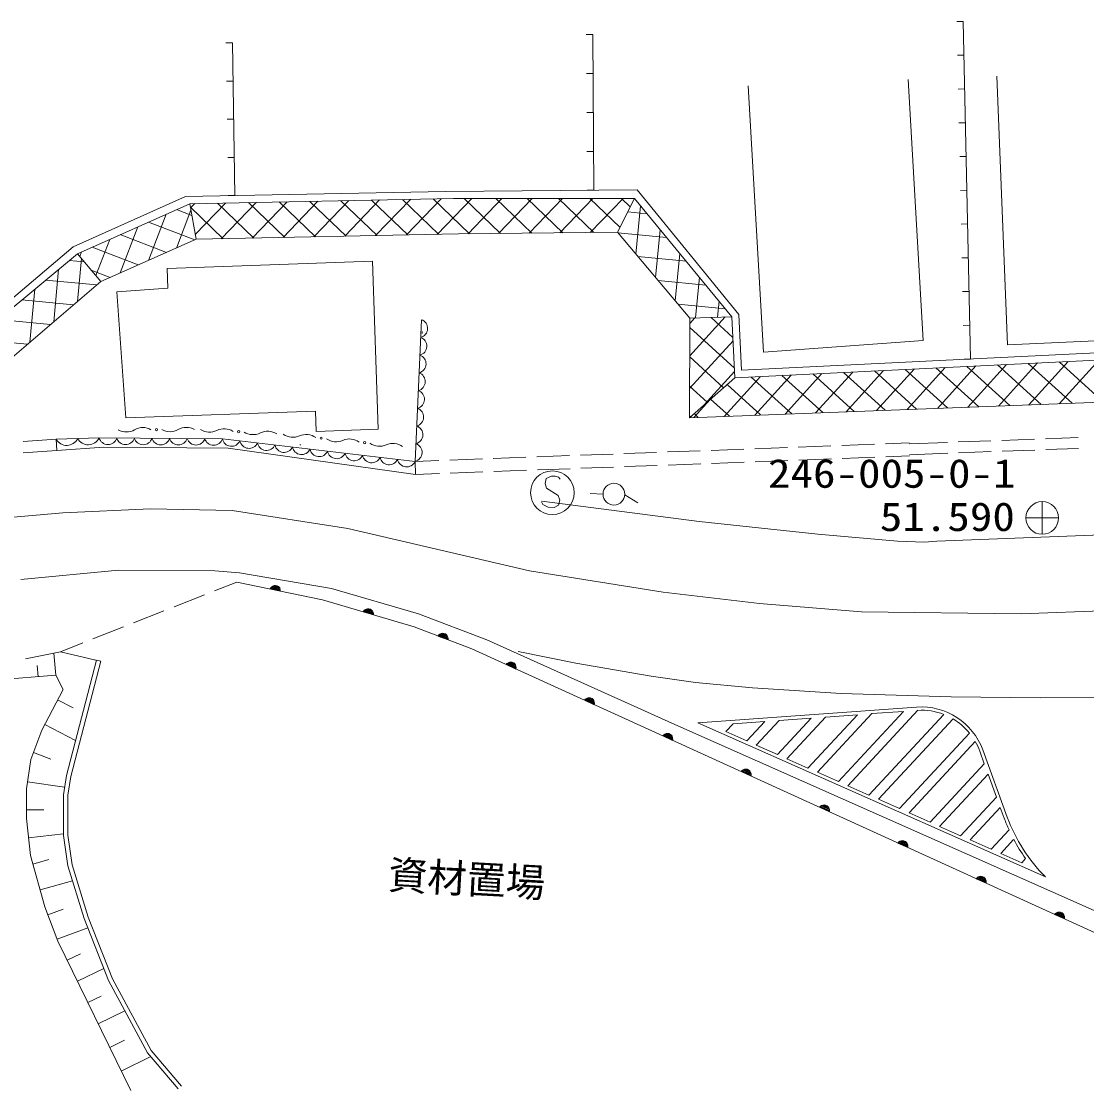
# Model space of a CAD drawing. Units: millimetres, scale not verified. Extents: x 40000 to 680000, y 20000 to 380000.
# Drawn here: x 104406 to 153279, y 265772 to 314832 of the extents above; entities that cross this region are included whole.
import ezdxf
from ezdxf.enums import TextEntityAlignment as Align

# ---------------------------------------------------------------- set-up
doc = ezdxf.new("R2010")
doc.units = ezdxf.units.MM
doc.header["$LTSCALE"] = 1000
doc.linetypes.add('CHAIN', pattern=[18.5, 12, -1.5, 3.5, -1.5])
for name, color, linetype, lineweight in [('M-BGD', 7, 'Continuous', 13), ('M-BMK', 2, 'CHAIN', 13), ('M-BMK-SRVR', 3, 'Continuous', 13), ('M-STR-STRC', 7, 'Continuous', 13)]:
    doc.layers.add(name, color=color, linetype=linetype, lineweight=lineweight)
doc.styles.add('ＭＳ ゴシック', font='')
doc.styles.get('ＭＳ ゴシック').set_extended_font_data('MS Gothic')

msp = doc.modelspace()

# ---------------------------------------------------------------- linework, layer by layer
at = {"layer": 'M-BGD'}
for p, q in [((147622, 314832), (147322, 314825)), ((147622, 314832), (147956, 299339)), ((130620, 314225), (130320, 314223)), ((130620, 314225), (130665, 307083)), ((114091, 313848), (113791, 313844)), ((114091, 313848), (114196, 306842)), ((147655, 313283), (147355, 313276)), ((114117, 312096), (113817, 312092)), ((130631, 312439), (130331, 312437)), ((145088, 312173), (145782, 300192)), ((149157, 312321), (149656, 299991)), ((137750, 311876), (138458, 299648)), ((147689, 311733), (147389, 311727)), ((130643, 310654), (130343, 310652)), ((114144, 310345), (113844, 310340)), ((147722, 310184), (147422, 310177)), ((114170, 308593), (113870, 308589)), ((130654, 308869), (130354, 308867)), ((147755, 308635), (147456, 308628)), ((111938, 306800), (106782, 304493)), ((123861, 307020), (111938, 306800)), ((112129, 306466), (124230, 306703)), ((114196, 306842), (113896, 306837)), ((114196, 306842), (113896, 306837)), ((119242, 304973), (120841, 306637)), ((122135, 305033), (120475, 306629)), ((120657, 305003), (122255, 306664)), ((123547, 305063), (121889, 306657)), ((122073, 305032), (123669, 306692)), ((124964, 305087), (123303, 306685)), ((123488, 305061), (125068, 306704)), ((132659, 307101), (123861, 307020)), ((124230, 306703), (132530, 306710)), ((126392, 305101), (124726, 306703)), ((124899, 305086), (126456, 306705)), ((127819, 305116), (126168, 306704)), ((126301, 305100), (127844, 306706)), ((129247, 305131), (127609, 306706)), ((127702, 305115), (129233, 306707)), ((130674, 305146), (129051, 306707)), ((129103, 305129), (130621, 306708)), ((130665, 307083), (130365, 307081)), ((130665, 307083), (130365, 307081)), ((131868, 305385), (130492, 306708)), ((130505, 305144), (132010, 306709)), ((132530, 306710), (131754, 305157)), ((132336, 306322), (131933, 306709)), ((132530, 306710), (137007, 301280)), ((137329, 301390), (132659, 307101)), ((147789, 307085), (147489, 307079)), ((106981, 304171), (112129, 306466)), ((111520, 304431), (112184, 306163)), ((112226, 305930), (111526, 306198)), ((112129, 306466), (112427, 304832)), ((113661, 304858), (112158, 306303)), ((112164, 306270), (112357, 306471)), ((112385, 305057), (113771, 306498)), ((115073, 304887), (113405, 306491)), ((113579, 304856), (115185, 306526)), ((116486, 304916), (114819, 306519)), ((114995, 304885), (116599, 306554)), ((117898, 304945), (116233, 306547)), ((116410, 304915), (118013, 306581)), ((119310, 304975), (117647, 306574)), ((117826, 304944), (119427, 306609)), ((120722, 305004), (119061, 306602)), ((132602, 304151), (132815, 306364)), ((110231, 303862), (111044, 305983)), ((132223, 306095), (133108, 306009)), ((108941, 303292), (109752, 305407)), ((112366, 304805), (110235, 305622)), ((124456, 305081), (131754, 305157)), ((131754, 305157), (135077, 301217)), ((133504, 303082), (133715, 305273)), ((147822, 305536), (147522, 305529)), ((107822, 303165), (108460, 304831)), ((108046, 302896), (112427, 304832)), ((111068, 304232), (108943, 305046)), ((112427, 304832), (124456, 305081)), ((131774, 305133), (134007, 304918)), ((106782, 304493), (100082, 298820)), ((107088, 304043), (107169, 304255)), ((109770, 303658), (107651, 304470)), ((134406, 302013), (134614, 304182)), ((100084, 298451), (106981, 304171)), ((107296, 303794), (106604, 303859)), ((106980, 301985), (107164, 303952)), ((106981, 304171), (108046, 302896)), ((120508, 303830), (111095, 303500)), ((120778, 296116), (120508, 303830)), ((132696, 304040), (134907, 303827)), ((147856, 303987), (147556, 303980)), ((105889, 301052), (106113, 303452)), ((108473, 303085), (107613, 303414)), ((103064, 298636), (108046, 302896)), ((107860, 302737), (105515, 302956)), ((133619, 302946), (135807, 302736)), ((135334, 301226), (135514, 303091)), ((104798, 300119), (105024, 302549)), ((108781, 302420), (109198, 296641)), ((147889, 302437), (147589, 302431)), ((106801, 301832), (104427, 302053)), ((134541, 301853), (136706, 301644)), ((136342, 301258), (136414, 301999)), ((135070, 299485), (136696, 301270)), ((137007, 301280), (135077, 301217)), ((136048, 301249), (137051, 300335)), ((137007, 301280), (137137, 298478)), ((137137, 298478), (195110, 301320)), ((137449, 298823), (137329, 301390)), ((137449, 298823), (194808, 301635)), ((105742, 300926), (103338, 301150)), ((135058, 296649), (135077, 301217)), ((135075, 300782), (137117, 298922)), ((135076, 300977), (135302, 301225)), ((147922, 300888), (147622, 300881)), ((122794, 300510), (122789, 300605)), ((157568, 300350), (149656, 299991)), ((104683, 300020), (102250, 300247)), ((135063, 297993), (137058, 300182)), ((145782, 300192), (138458, 299648)), ((135070, 299434), (136619, 298022)), ((147956, 299339), (147656, 299332)), ((147956, 299339), (147656, 299332)), ((152026, 297288), (153848, 299297)), ((197085, 298985), (135058, 296649)), ((142244, 296919), (143960, 298812)), ((145471, 297041), (143540, 298792)), ((143641, 296972), (145372, 298881)), ((146900, 297095), (144952, 298861)), ((145039, 297025), (146785, 298951)), ((148330, 297149), (146365, 298930)), ((146436, 297077), (148197, 299020)), ((149759, 297202), (147777, 298999)), ((147834, 297130), (149610, 299089)), ((151189, 297256), (149190, 299069)), ((149231, 297183), (151022, 299158)), ((152618, 297310), (150602, 299138)), ((150629, 297235), (152435, 299228)), ((154048, 297364), (152015, 299207)), ((135058, 296649), (137137, 298478)), ((135732, 297241), (137124, 298769)), ((136654, 296709), (138310, 298535)), ((139753, 296826), (137890, 298515)), ((138052, 296761), (139722, 298604)), ((141182, 296879), (139302, 298584)), ((139449, 296814), (141135, 298674)), ((142612, 296933), (140715, 298653)), ((140846, 296867), (142547, 298743)), ((144041, 296987), (142127, 298722)), ((135064, 298087), (135864, 297358)), ((138323, 296772), (136784, 298167)), ((135257, 296656), (136006, 297483)), ((136894, 296718), (136028, 297502)), ((117894, 296946), (109198, 296641)), ((117926, 296016), (117894, 296946)), ((135464, 296664), (135273, 296838)), ((135058, 296739), (135108, 296693)), ((117926, 296016), (120778, 296116)), ((104487, 295557), (105997, 295658)), ((105997, 295658), (106032, 295139)), ((117178, 295404), (117226, 295406)), ((140048, 295300), (141547, 295356)), ((142046, 295375), (143545, 295431)), ((144045, 295449), (145133, 295490)), ((145141, 295451), (146889, 295515)), ((147388, 295534), (148887, 295590)), ((149387, 295608), (150886, 295664)), ((151386, 295683), (152885, 295738)), ((104490, 295036), (106032, 295139)), ((106032, 295139), (108185, 295298)), ((108185, 295298), (113887, 295256)), ((113887, 295256), (122493, 294043)), ((128056, 294851), (129555, 294908)), ((130055, 294926), (131554, 294982)), ((132053, 295001), (133552, 295057)), ((134052, 295076), (135551, 295132)), ((136050, 295150), (137549, 295207)), ((138049, 295225), (139548, 295281)), ((144067, 294850), (145156, 294891)), ((145160, 294951), (146907, 295016)), ((146410, 290982), (255549, 295153)), ((147407, 295034), (148906, 295090)), ((149406, 295109), (150905, 295164)), ((151404, 295183), (152903, 295239)), ((122471, 294643), (123559, 294683)), ((122471, 294643), (122493, 294043)), ((124059, 294702), (125558, 294758)), ((126057, 294777), (127556, 294833)), ((130077, 294327), (131576, 294383)), ((132076, 294401), (133575, 294457)), ((134074, 294476), (135573, 294532)), ((136073, 294551), (137572, 294607)), ((138071, 294626), (139570, 294682)), ((140070, 294700), (141569, 294756)), ((142069, 294775), (143568, 294831)), ((122493, 294043), (123582, 294084)), ((124081, 294102), (125580, 294158)), ((126080, 294177), (127579, 294233)), ((128078, 294252), (129577, 294308)), ((131095, 293138), (130504, 293171)), ((132092, 293109), (132693, 292742)), ((128279, 292820), (135507, 291888)), ((135507, 291888), (140954, 291306)), ((140954, 291306), (144606, 290977)), ((144606, 290977), (145836, 290941)), ((145836, 290941), (146410, 290982)), ((104384, 289227), (108862, 289650)), ((108862, 289650), (113283, 289625)), ((113283, 289625), (114412, 289533)), ((114412, 289533), (118636, 288816)), ((113268, 288699), (114296, 289105)), ((118214, 288291), (114296, 289105)), ((111408, 287964), (112803, 288516)), ((115818, 288789), (115849, 288844)), ((116307, 288687), (115818, 288789)), ((116294, 288721), (115843, 288814)), ((115849, 288844), (115889, 288887)), ((115859, 288842), (116290, 288752)), ((116286, 288784), (115875, 288869)), ((115889, 288887), (115948, 288925)), ((115911, 288892), (116263, 288819)), ((116240, 288854), (115946, 288916)), ((115948, 288925), (116003, 288945)), ((116001, 288935), (116197, 288894)), ((116003, 288945), (116066, 288952)), ((116066, 288952), (116144, 288936)), ((116144, 288936), (116199, 288904)), ((116199, 288904), (116242, 288864)), ((116242, 288864), (116281, 288805)), ((118636, 288816), (122624, 287647)), ((122430, 287045), (118214, 288291)), ((109548, 287229), (110943, 287781)), ((120082, 287739), (120118, 287790)), ((120562, 287597), (120082, 287739)), ((120551, 287631), (120110, 287762)), ((120118, 287790), (120161, 287830)), ((120128, 287788), (120550, 287663)), ((120549, 287694), (120146, 287814)), ((120161, 287830), (120224, 287864)), ((120183, 287834), (120529, 287732)), ((120508, 287769), (120221, 287854)), ((120224, 287864), (120280, 287878)), ((120277, 287869), (120469, 287812)), ((120280, 287878), (120343, 287880)), ((120343, 287880), (120420, 287858)), ((120420, 287858), (120472, 287822)), ((120472, 287822), (120511, 287779)), ((120511, 287779), (120545, 287716)), ((120545, 287716), (120560, 287660)), ((120560, 287660), (120562, 287597)), ((122624, 287647), (125755, 286459)), ((107688, 286494), (109083, 287046)), ((125071, 286040), (122430, 287045)), ((123516, 286631), (123557, 286680)), ((123984, 286453), (123516, 286631)), ((123976, 286489), (123546, 286652)), ((123557, 286680), (123602, 286716)), ((123566, 286677), (123977, 286520)), ((123978, 286552), (123586, 286701)), ((123602, 286716), (123667, 286745)), ((123625, 286719), (123961, 286591)), ((123944, 286629), (123663, 286736)), ((123667, 286745), (123724, 286756)), ((123721, 286746), (123908, 286675)), ((123724, 286756), (123787, 286753)), ((123787, 286753), (123862, 286724)), ((123862, 286724), (123911, 286684)), ((123911, 286684), (123947, 286639)), ((123947, 286639), (123976, 286574)), ((123976, 286574), (123986, 286517)), ((123986, 286517), (123984, 286453)), ((106195, 285904), (107223, 286311)), ((153833, 272934), (125071, 286040)), ((125755, 286459), (134386, 282565)), ((104599, 285579), (106195, 285904)), ((105981, 284829), (105900, 285844)), ((106195, 285904), (107821, 285528)), ((127197, 285927), (129848, 285380)), ((105169, 284764), (105129, 285272)), ((107854, 285519), (106476, 280231)), ((108048, 285469), (106672, 280189)), ((107854, 285519), (108048, 285469)), ((126641, 285325), (126684, 285371)), ((127096, 285117), (126641, 285325)), ((127090, 285153), (126671, 285344)), ((126684, 285371), (126732, 285404)), ((126693, 285367), (127093, 285184)), ((127097, 285216), (126714, 285390)), ((126732, 285404), (126798, 285429)), ((126754, 285405), (127082, 285256)), ((127067, 285295), (126794, 285420)), ((126798, 285429), (126856, 285435)), ((126852, 285426), (127034, 285343)), ((126856, 285435), (126919, 285429)), ((126919, 285429), (126992, 285396)), ((126992, 285396), (127038, 285352)), ((127038, 285352), (127071, 285304)), ((127071, 285304), (127096, 285238)), ((127096, 285238), (127102, 285180)), ((127102, 285180), (127096, 285117)), ((129848, 285380), (133296, 284788)), ((100836, 284419), (105981, 284829)), ((105981, 284829), (106318, 284179)), ((133296, 284788), (135342, 284500)), ((106318, 284179), (105350, 282317)), ((135342, 284500), (137947, 284259)), ((137947, 284259), (142018, 283997)), ((106067, 283697), (106774, 283329)), ((130236, 283686), (130279, 283733)), ((130691, 283479), (130236, 283686)), ((130685, 283515), (130267, 283705)), ((130279, 283733), (130327, 283766)), ((130288, 283729), (130689, 283546)), ((130692, 283578), (130310, 283752)), ((130327, 283766), (130393, 283791)), ((130349, 283767), (130677, 283617)), ((130662, 283657), (130389, 283781)), ((130393, 283791), (130451, 283797)), ((130447, 283788), (130629, 283705)), ((130451, 283797), (130514, 283790)), ((130514, 283790), (130587, 283757)), ((130587, 283757), (130633, 283714)), ((130633, 283714), (130666, 283666)), ((130666, 283666), (130691, 283600)), ((130691, 283600), (130698, 283542)), ((142018, 283997), (147063, 283838)), ((147063, 283838), (151157, 283794)), ((151157, 283794), (154970, 283826)), ((130698, 283542), (130691, 283479)), ((105350, 282317), (104832, 280972)), ((105478, 282565), (106893, 281829)), ((133874, 282094), (133922, 282128)), ((134287, 281939), (133905, 282113)), ((133922, 282128), (133989, 282152)), ((133945, 282128), (134272, 281979)), ((134257, 282019), (133984, 282143)), ((133989, 282152), (134047, 282159)), ((134042, 282150), (134224, 282067)), ((134047, 282159), (134109, 282152)), ((134109, 282152), (134182, 282119)), ((134182, 282119), (134228, 282076)), ((134386, 282565), (153629, 274042)), ((133831, 282048), (133874, 282094)), ((134286, 281841), (133831, 282048)), ((134280, 281876), (133862, 282067)), ((133883, 282090), (134284, 281908)), ((134228, 282076), (134262, 282028)), ((134262, 282028), (134286, 281962)), ((134286, 281962), (134293, 281904)), ((134293, 281904), (134286, 281841)), ((104954, 281289), (105759, 280979)), ((104832, 280972), (104633, 279626)), ((106476, 280231), (106332, 279349)), ((106672, 280189), (106532, 279333)), ((137426, 280410), (137470, 280456)), ((137881, 280203), (137426, 280410)), ((137876, 280238), (137457, 280429)), ((137470, 280456), (137518, 280489)), ((137479, 280452), (137879, 280270)), ((137882, 280301), (137500, 280475)), ((137518, 280489), (137584, 280514)), ((137540, 280490), (137868, 280341)), ((137853, 280381), (137580, 280505)), ((137584, 280514), (137642, 280521)), ((137638, 280511), (137820, 280429)), ((137642, 280521), (137705, 280514)), ((137705, 280514), (137777, 280481)), ((137777, 280481), (137824, 280438)), ((137824, 280438), (137857, 280390)), ((137857, 280390), (137882, 280323)), ((137888, 280265), (137881, 280203)), ((137882, 280323), (137888, 280265)), ((104679, 279941), (106387, 279689)), ((104633, 279626), (104640, 278261)), ((106332, 279349), (106334, 277475)), ((106532, 279333), (106534, 277489)), ((104638, 278658), (105442, 278662)), ((141022, 278772), (141065, 278818)), ((141477, 278564), (141022, 278772)), ((141471, 278600), (141052, 278791)), ((141065, 278818), (141113, 278851)), ((141074, 278814), (141474, 278631)), ((141478, 278663), (141095, 278837)), ((141113, 278851), (141179, 278876)), ((141135, 278852), (141463, 278703)), ((141448, 278742), (141175, 278867)), ((141179, 278876), (141237, 278882)), ((141233, 278873), (141415, 278790)), ((141237, 278882), (141300, 278876)), ((141300, 278876), (141373, 278842)), ((141373, 278842), (141419, 278799)), ((141419, 278799), (141452, 278751)), ((141452, 278751), (141477, 278685)), ((141477, 278685), (141483, 278627)), ((104640, 278261), (104824, 276554)), ((141483, 278627), (141477, 278564)), ((104735, 277377), (106334, 277550)), ((106334, 277475), (106534, 276087)), ((106534, 277489), (106730, 276131)), ((144660, 277180), (144708, 277213)), ((145073, 277024), (144691, 277199)), ((144708, 277213), (144774, 277237)), ((144730, 277213), (145058, 277064)), ((145043, 277104), (144770, 277228)), ((144774, 277237), (144832, 277244)), ((144828, 277235), (145010, 277152)), ((144832, 277244), (144895, 277237)), ((144895, 277237), (144968, 277204)), ((144968, 277204), (145014, 277161)), ((144617, 277133), (144660, 277180)), ((145072, 276926), (144617, 277133)), ((145066, 276962), (144648, 277152)), ((144669, 277175), (145070, 276993)), ((145014, 277161), (145047, 277113)), ((145047, 277113), (145072, 277047)), ((145072, 277047), (145079, 276989)), ((145079, 276989), (145072, 276926)), ((104824, 276554), (105488, 274205)), ((104933, 276168), (105672, 276377)), ((106534, 276087), (107281, 273669)), ((106730, 276131), (107470, 273735)), ((105267, 274985), (106745, 275403)), ((148212, 275495), (148255, 275541)), ((148667, 275288), (148212, 275495)), ((148662, 275323), (148243, 275514)), ((148255, 275541), (148303, 275574)), ((148264, 275537), (148665, 275355)), ((148668, 275386), (148286, 275560)), ((148303, 275574), (148370, 275599)), ((148326, 275575), (148653, 275426)), ((148638, 275466), (148366, 275590)), ((148370, 275599), (148428, 275606)), ((148423, 275597), (148605, 275514)), ((148428, 275606), (148490, 275599)), ((148490, 275599), (148563, 275566)), ((148563, 275566), (148610, 275523)), ((148610, 275523), (148643, 275475)), ((148643, 275475), (148667, 275409)), ((148667, 275409), (148674, 275351)), ((148674, 275351), (148667, 275288)), ((105488, 274205), (106079, 272631)), ((105624, 273842), (106325, 274105)), ((151808, 273857), (151851, 273903)), ((152263, 273649), (151808, 273857)), ((152257, 273685), (151838, 273876)), ((151851, 273903), (151899, 273936)), ((151860, 273899), (152260, 273716)), ((152263, 273748), (151881, 273922)), ((151899, 273936), (151965, 273961)), ((151921, 273937), (152249, 273788)), ((152234, 273827), (151961, 273952)), ((151965, 273961), (152023, 273967)), ((152019, 273958), (152201, 273875)), ((152023, 273967), (152086, 273961)), ((152086, 273961), (152159, 273928)), ((152159, 273928), (152205, 273885)), ((152205, 273885), (152238, 273836)), ((152238, 273836), (152263, 273770)), ((152263, 273770), (152269, 273712)), ((107281, 273669), (108403, 270823)), ((107470, 273735), (108584, 270907)), ((152269, 273712), (152263, 273649)), ((106045, 272720), (107448, 273247)), ((106079, 272631), (109429, 265772)), ((106508, 271752), (107111, 272047)), ((106979, 270788), (108184, 271377)), ((108403, 270823), (110194, 267506)), ((108584, 270907), (110360, 267619)), ((107456, 269811), (108067, 270109)), ((107934, 268834), (109155, 269431)), ((108462, 267752), (109138, 268083)), ((110194, 267506), (111598, 265852)), ((110360, 267619), (111750, 265981)), ((108990, 266671), (110343, 267331))]:
    msp.add_line(p, q, dxfattribs=at)
for points in [[(108781, 302420), (111127, 302589), (111095, 303500)], [(105997, 295658), (107972, 295721), (113628, 295683), (122471, 294643), (122761, 301144)]]:
    msp.add_lwpolyline(points, dxfattribs=at)
for centre, radius in [((110602, 296099), 50), ((114373, 296006), 50), ((118162, 295709), 50), ((120152, 295504), 50), ((131593, 293139), 500)]:
    msp.add_circle(centre, radius, dxfattribs=at)
for centre, radius, start, end in [((122617, 300743), 426, 284.6194, 70.2704), ((122581, 299930), 426, 284.6194, 70.2704), ((122545, 299118), 426, 284.6194, 70.2704), ((122508, 298305), 426, 284.6194, 70.2704), ((122472, 297492), 426, 284.6194, 70.2704), ((122436, 296680), 426, 284.6194, 70.2704), ((109225, 296748), 753, 240.3096, 300.0353), ((109979, 295444), 753, 60.3096, 120.0353), ((111225, 296754), 753, 240.3096, 300.0353), ((111979, 295450), 753, 60.3096, 120.0353), ((113038, 296736), 753, 236.8773, 296.6029), ((113712, 295389), 753, 56.8773, 116.6029), ((115034, 296622), 753, 236.8773, 296.6029), ((115709, 295275), 753, 56.8773, 116.6029), ((116862, 296500), 753, 234.2414, 293.9671), ((117473, 295124), 753, 54.2414, 113.9671), ((122400, 295867), 426, 284.6194, 70.2704), ((106483, 295930), 556, 209.2781, 334.3835), ((107470, 295961), 556, 209.2781, 334.3835), ((108377, 295840), 422, 196.4234, 342.8068), ((109185, 295835), 422, 196.4234, 342.8068), ((109993, 295829), 422, 196.4234, 342.8068), ((110801, 295824), 422, 196.4234, 342.8068), ((111609, 295818), 422, 196.4234, 342.8068), ((112417, 295813), 422, 196.4234, 342.8068), ((113225, 295807), 422, 196.4234, 342.8068), ((114044, 295758), 423, 190.1967, 336.386), ((114848, 295663), 423, 190.1967, 336.386), ((115652, 295568), 423, 190.1967, 336.386), ((116456, 295474), 423, 190.1967, 336.386), ((118851, 296295), 753, 234.2414, 293.9671), ((119463, 294918), 753, 54.2414, 113.9671), ((120840, 296089), 753, 234.2414, 293.9671), ((121452, 294713), 753, 54.2414, 113.9671), ((122363, 295054), 426, 284.6194, 70.2704), ((117260, 295379), 423, 190.1967, 336.386), ((118064, 295285), 423, 190.1967, 336.386), ((118868, 295190), 423, 190.1967, 336.386), ((119671, 295096), 423, 190.1967, 336.386), ((120475, 295001), 423, 190.1967, 336.386), ((121279, 294907), 423, 190.1967, 336.386), ((122083, 294812), 423, 190.1967, 336.386)]:
    msp.add_arc(centre, radius, start, end, dxfattribs=at)
at = {"layer": 'M-BMK'}
for p, q in [((150270, 287653), (309533, 293683)), ((106301, 292286), (110328, 292462)), ((110328, 292462), (114074, 292392)), ((102993, 291998), (106301, 292286)), ((114074, 292392), (119390, 291565)), ((119390, 291565), (127723, 289629)), ((127723, 289629), (133854, 288649)), ((133854, 288649), (138274, 288128)), ((138274, 288128), (142949, 287739)), ((142949, 287739), (150270, 287653))]:
    msp.add_line(p, q, dxfattribs=at)
at = {"layer": 'M-BMK-SRVR'}
for p, q in [((151243, 292798), (151243, 291298)), ((151993, 292048), (150493, 292048))]:
    msp.add_line(p, q, dxfattribs=at)
msp.add_circle((151243, 292048), 750, dxfattribs=at)
at = {"layer": 'M-STR-STRC'}
for p, q in [((128730, 293970), (128483, 293864)), ((128889, 293961), (128730, 293970)), ((129047, 293913), (128889, 293961)), ((129122, 293828), (129047, 293913)), ((128483, 293864), (128430, 293626)), ((128430, 293626), (128499, 293422)), ((128499, 293422), (129040, 293072)), ((129040, 293072), (129109, 292867)), ((128337, 292670), (128263, 292794)), ((128570, 292537), (128337, 292670)), ((128849, 292521), (128570, 292537)), ((129056, 292630), (128849, 292521)), ((129109, 292867), (129056, 292630)), ((135447, 282641), (145481, 283367)), ((135447, 282641), (145481, 283367)), ((141892, 279951), (144879, 283173)), ((145537, 283221), (142327, 279758)), ((144879, 283173), (143418, 283068)), ((151389, 275581), (135447, 282641)), ((151389, 275581), (135447, 282641)), ((137060, 282608), (136720, 282242)), ((138521, 282713), (137060, 282608)), ((137687, 281814), (138521, 282713)), ((139179, 282761), (138122, 281621)), ((139089, 281193), (140641, 282867)), ((140641, 282867), (139179, 282761)), ((141298, 282914), (139524, 281000)), ((140490, 280572), (142760, 283020)), ((143418, 283068), (140925, 280379)), ((142760, 283020), (141298, 282914)), ((143294, 279330), (146726, 283033)), ((147149, 282827), (143729, 279138)), ((136720, 282242), (137687, 281814)), ((144696, 278709), (147908, 282174)), ((138122, 281621), (139089, 281193)), ((148169, 281794), (145131, 278517)), ((148586, 280773), (148375, 281352)), ((148515, 281403), (149640, 278321)), ((148515, 281403), (149640, 278321)), ((139524, 281000), (140490, 280572)), ((146097, 278089), (148586, 280773)), ((140925, 280379), (141892, 279951)), ((148759, 280298), (146532, 277896)), ((149144, 279242), (148759, 280298)), ((142327, 279758), (143294, 279330)), ((147499, 277468), (149144, 279242)), ((143729, 279138), (144696, 278709)), ((149317, 278767), (147934, 277275)), ((149499, 278269), (149317, 278767)), ((145131, 278517), (146097, 278089)), ((146532, 277896), (147499, 277468)), ((148901, 276847), (149719, 277730)), ((147934, 277275), (148901, 276847)), ((149932, 277298), (149336, 276654)), ((149336, 276654), (150302, 276226)), ((150302, 276226), (150480, 276418))]:
    msp.add_line(p, q, dxfattribs=at)
msp.add_circle((128767, 293207), 1000, dxfattribs=at)
for centre, radius, start, end in [((145697, 280375), 3000, 20.0404, 94.1371), ((145697, 280375), 2850, 68.833, 93.2271), ((145697, 280375), 2850, 39.1438, 59.3657), ((145697, 280375), 2850, 20.0404, 29.8613), ((156686, 280891), 7650, 200.0404, 204.4037), ((156686, 280891), 7500, 200.0404, 225.0715), ((156686, 280891), 7650, 208.0135, 215.7831)]:
    msp.add_arc(centre, radius, start, end, dxfattribs=at)

# ---------------------------------------------------------------- texts
at = {"layer": 'M-BGD', "style": 'ＭＳ ゴシック'}
msp.add_text('資材置場', height=1320, rotation=356.808, dxfattribs=at).set_placement((121242, 275692), align=Align.MIDDLE_LEFT)
at = {"layer": 'M-BMK-SRVR', "style": 'ＭＳ ゴシック', "width": 1.15}
for s, p in [('246-005-0-1', (138660, 293037)), ('51.590', (143792, 291051))]:
    msp.add_text(s, height=1320, dxfattribs=at).set_placement(p, align=Align.BOTTOM_LEFT)

doc.saveas('drawing.dxf')
